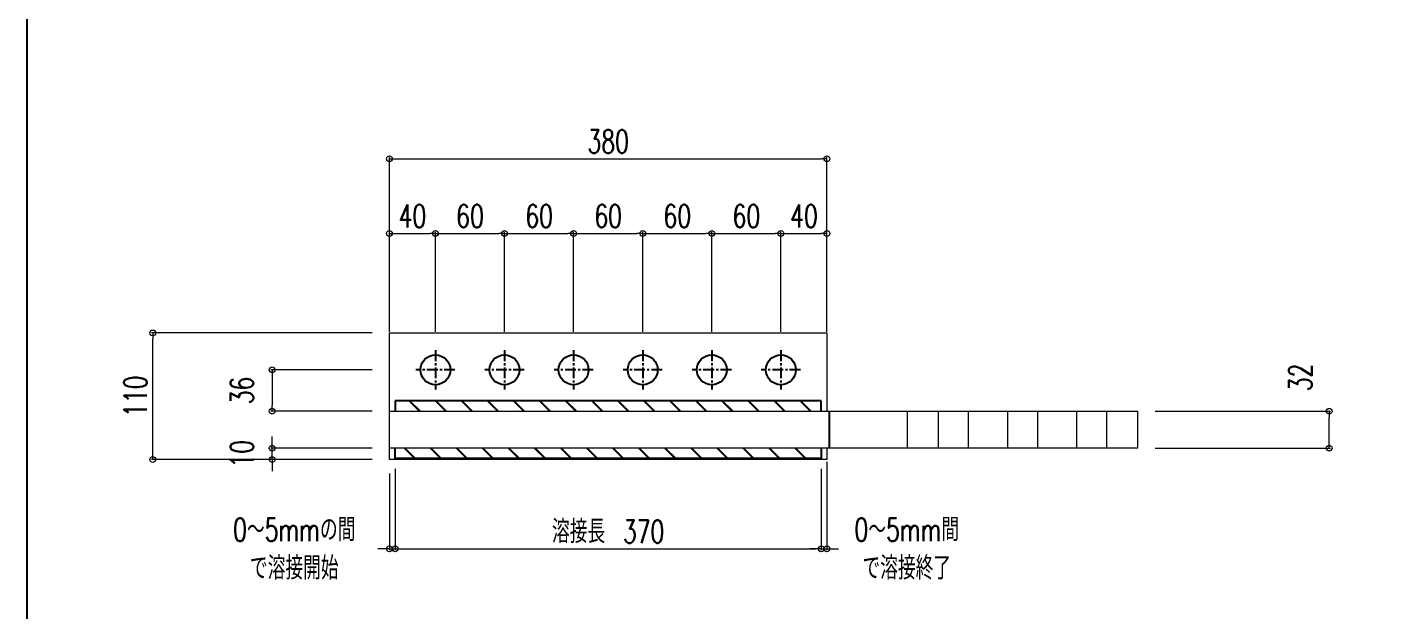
# Model space of a CAD drawing. Header units: millimetres. Extents: x -11384 to 29624, y 0 to 17788.
# Drawn here: x 11269 to 12456, y 976 to 1483 of the extents above; entities that cross this region are included whole.
import ezdxf

# ---------------------------------------------------------------- set-up
doc = ezdxf.new("R2010")
doc.units = ezdxf.units.MM
doc.header["$LTSCALE"] = 5
doc.linetypes.add('ACAD_ISO03W100', pattern=[30, 12, -18])
doc.linetypes.add('CENTER1', pattern=[10, 6.25, -1.25, 1.25, -1.25])
doc.layers.get('0').update_dxf_attribs({"color": 255})
doc.layers.get('DEFPOINTS').update_dxf_attribs({"color": 255})
for name, color, linetype in [('寸法', 4, 'Continuous'), ('溶接', 241, 'Continuous'), ('補助線', 7, 'ACAD_ISO03W100'), ('金物', 142, 'Continuous')]:
    doc.layers.add(name, color=color, linetype=linetype)
doc.styles.add('KANJI', font='simplex.shx', dxfattribs={"width": 0.7, "bigfont": 'extfont2.shx'})
doc.dimstyles.new('一般寸法-小さめ', dxfattribs={"dimscale": 10, "dimtxt": 2, "dimasz": 0.5, "dimexe": 0.125, "dimexo": 1.5, "dimgap": 0.5, "dimtad": 1, "dimtxsty": 'KANJI', "dimblk": 'ORIGIN', "dimcen": 0, "dimclrd": 256, "dimclre": 256, "dimclrt": 256, "dimadec": 0, "dimazin": 0, "dimtfac": 1, "dimtmove": 2, "dimatfit": 2, "dimfxl": 0, "dimtolj": 2, "dimlwd": 5, "dimlwe": 5, "dimarcsym": 0})
pattern_1 = [(135, (9678.567, -1942.415), (-11.31371, -11.31371), []), (135, (9678.567, -1942.095), (-11.31371, -11.31371), [])]

# ---------------------------------------------------------------- blocks, each defined once
blk = doc.blocks.new('_Origin')
at = {"color": 0, "linetype": 'ByBlock', "lineweight": -2}
blk.add_line((0, 0), (-1, 0), dxfattribs=at)
blk.add_circle((0, 0), 0.5, dxfattribs=at)
blk = doc.blocks.new('*D1145')
at = {"layer": 'DEFPOINTS', "color": 0, "transparency": 16777216}
for p in [(12233.6, 1149.6), (12399.7, 1149.6), (12233.6, 1117.6)]:
    blk.add_point(p, dxfattribs=at)
at = {"layer": '寸法', "lineweight": 5, "transparency": 16777216}
for p, q in [((12248.6, 1149.6), (12400.9, 1149.6)), ((12399.7, 1122.6), (12399.7, 1144.6)), ((12248.6, 1117.6), (12400.9, 1117.6))]:
    blk.add_line(p, q, dxfattribs=at)
at = {"layer": '寸法', "lineweight": 5, "transparency": 16777216, "xscale": 5, "yscale": 5, "zscale": 5}
for p, rotation in [((12399.7, 1149.6), 90), ((12399.7, 1117.6), 270)]:
    blk.add_blockref('_Origin', p, dxfattribs=dict(at, rotation=rotation))
at = {"layer": '寸法', "transparency": 16777216, "insert": (12374.7, 1179), "char_height": 20, "attachment_point": 5, "rotation": 90, "style": 'KANJI'}
blk.add_mtext('\\A2;32', dxfattribs=at)
blk = doc.blocks.new('*D1146')
at = {"layer": 'DEFPOINTS', "color": 0, "transparency": 16777216}
for p in [(11378.1, 1217.6), (11583.6, 1217.6), (11583.6, 1107.6)]:
    blk.add_point(p, dxfattribs=at)
at = {"layer": '寸法', "lineweight": 5, "transparency": 16777216}
for p, q in [((11568.6, 1217.6), (11376.9, 1217.6)), ((11378.1, 1112.6), (11378.1, 1212.6)), ((11568.6, 1107.6), (11376.9, 1107.6))]:
    blk.add_line(p, q, dxfattribs=at)
at = {"layer": '寸法', "lineweight": 5, "transparency": 16777216, "xscale": 5, "yscale": 5, "zscale": 5}
for p, rotation in [((11378.1, 1217.6), 90), ((11378.1, 1107.6), 270)]:
    blk.add_blockref('_Origin', p, dxfattribs=dict(at, rotation=rotation))
at = {"layer": '寸法', "transparency": 16777216, "insert": (11363.1, 1162.6), "char_height": 20, "attachment_point": 5, "rotation": 90, "style": 'KANJI'}
blk.add_mtext('\\A2;110', dxfattribs=at)
blk = doc.blocks.new('*D1143')
at = {"layer": 'DEFPOINTS', "color": 0, "transparency": 16777216}
for p in [(11481.8, 1117.6), (11583.6, 1117.6), (11583.6, 1107.6)]:
    blk.add_point(p, dxfattribs=at)
at = {"layer": '寸法', "lineweight": 5, "transparency": 16777216}
for p, q in [((11481.8, 1122.6), (11481.8, 1127.6)), ((11568.6, 1117.6), (11480.5, 1117.6)), ((11481.8, 1107.6), (11481.8, 1117.6)), ((11568.6, 1107.6), (11480.5, 1107.6)), ((11481.8, 1102.6), (11481.8, 1097.6))]:
    blk.add_line(p, q, dxfattribs=at)
at = {"layer": '寸法', "lineweight": 5, "transparency": 16777216, "xscale": 5, "yscale": 5, "zscale": 5}
for p, rotation in [((11481.8, 1117.6), 270), ((11481.8, 1107.6), 90)]:
    blk.add_blockref('_Origin', p, dxfattribs=dict(at, rotation=rotation))
at = {"layer": '寸法', "transparency": 16777216, "insert": (11455.5, 1112.7), "char_height": 20, "attachment_point": 5, "rotation": 90, "style": 'KANJI'}
blk.add_mtext('\\A2;10', dxfattribs=at)
blk = doc.blocks.new('*D1144')
at = {"layer": 'DEFPOINTS', "color": 0, "transparency": 16777216}
for p in [(11583.6, 1185.6), (11481.8, 1149.6), (11583.6, 1149.6)]:
    blk.add_point(p, dxfattribs=at)
at = {"layer": '寸法', "lineweight": 5, "transparency": 16777216}
for p, q in [((11568.6, 1185.6), (11480.5, 1185.6)), ((11481.8, 1180.6), (11481.8, 1154.6)), ((11568.6, 1149.6), (11480.5, 1149.6))]:
    blk.add_line(p, q, dxfattribs=at)
at = {"layer": '寸法', "lineweight": 5, "transparency": 16777216, "xscale": 5, "yscale": 5, "zscale": 5}
for p, rotation in [((11481.8, 1185.6), 90), ((11481.8, 1149.6), 270)]:
    blk.add_blockref('_Origin', p, dxfattribs=dict(at, rotation=rotation))
at = {"layer": '寸法', "transparency": 16777216, "insert": (11455.5, 1167.6), "char_height": 20, "attachment_point": 5, "rotation": 90, "style": 'KANJI'}
blk.add_mtext('\\A2;36', dxfattribs=at)
blk = doc.blocks.new('*D1450')
at = {"layer": 'DEFPOINTS', "color": 0, "linetype": 'Continuous', "transparency": 16777216}
for p in [(11583.6, 1110.6), (11588.6, 1110.6), (11588.6, 1030.1)]:
    blk.add_point(p, dxfattribs=at)
at = {"layer": '寸法', "linetype": 'Continuous', "lineweight": 5, "transparency": 16777216}
for p, q in [((11583.6, 1095.6), (11583.6, 1028.9)), ((11588.6, 1095.6), (11588.6, 1028.9)), ((11578.6, 1030.1), (11573.6, 1030.1)), ((11583.6, 1030.1), (11588.6, 1030.1)), ((11593.6, 1030.1), (11598.6, 1030.1))]:
    blk.add_line(p, q, dxfattribs=at)
at = {"layer": '寸法', "linetype": 'Continuous', "lineweight": 5, "transparency": 16777216, "xscale": 5, "yscale": 5, "zscale": 5}
blk.add_blockref('_Origin', (11583.6, 1030.1), dxfattribs=at)
at = {"layer": '寸法', "linetype": 'Continuous', "lineweight": 5, "transparency": 16777216, "xscale": 5, "yscale": 5, "zscale": 5, "rotation": 180}
blk.add_blockref('_Origin', (11588.6, 1030.1), dxfattribs=at)
at = {"layer": '寸法', "linetype": 'Continuous', "transparency": 16777216, "insert": (11501, 1030.1), "char_height": 20, "attachment_point": 5, "style": 'KANJI'}
blk.add_mtext('\\A2;0～5mmの間\\Pで溶接開始', dxfattribs=at)
blk = doc.blocks.new('*D1451')
at = {"layer": 'DEFPOINTS', "color": 0, "linetype": 'Continuous', "transparency": 16777216}
for p in [(11588.6, 1114.6), (11958.6, 1114.6), (11958.6, 1030.1)]:
    blk.add_point(p, dxfattribs=at)
at = {"layer": '寸法', "linetype": 'Continuous', "lineweight": 5, "transparency": 16777216}
for p, q in [((11588.6, 1099.6), (11588.6, 1028.9)), ((11958.6, 1099.6), (11958.6, 1028.9)), ((11593.6, 1030.1), (11953.6, 1030.1))]:
    blk.add_line(p, q, dxfattribs=at)
at = {"layer": '寸法', "linetype": 'Continuous', "lineweight": 5, "transparency": 16777216, "xscale": 5, "yscale": 5, "zscale": 5, "rotation": 180}
blk.add_blockref('_Origin', (11588.6, 1030.1), dxfattribs=at)
at = {"layer": '寸法', "linetype": 'Continuous', "lineweight": 5, "transparency": 16777216, "xscale": 5, "yscale": 5, "zscale": 5}
blk.add_blockref('_Origin', (11958.6, 1030.1), dxfattribs=at)
at = {"layer": '寸法', "linetype": 'Continuous', "transparency": 16777216, "insert": (11773.6, 1045.1), "char_height": 20, "attachment_point": 5, "style": 'KANJI'}
blk.add_mtext('\\A2;溶接長\u3000370', dxfattribs=at)
blk = doc.blocks.new('*D1452')
at = {"layer": 'DEFPOINTS', "color": 0, "linetype": 'Continuous', "transparency": 16777216}
for p in [(11963.6, 1120.6), (11958.6, 1114.6), (11963.6, 1030.1)]:
    blk.add_point(p, dxfattribs=at)
at = {"layer": '寸法', "linetype": 'Continuous', "lineweight": 5, "transparency": 16777216}
for p, q in [((11963.6, 1105.6), (11963.6, 1028.9)), ((11958.6, 1099.6), (11958.6, 1028.9)), ((11953.6, 1030.1), (11948.6, 1030.1)), ((11958.6, 1030.1), (11963.6, 1030.1)), ((11968.6, 1030.1), (11973.6, 1030.1))]:
    blk.add_line(p, q, dxfattribs=at)
at = {"layer": '寸法', "linetype": 'Continuous', "lineweight": 5, "transparency": 16777216, "xscale": 5, "yscale": 5, "zscale": 5}
blk.add_blockref('_Origin', (11958.6, 1030.1), dxfattribs=at)
at = {"layer": '寸法', "linetype": 'Continuous', "lineweight": 5, "transparency": 16777216, "xscale": 5, "yscale": 5, "zscale": 5, "rotation": 180}
blk.add_blockref('_Origin', (11963.6, 1030.1), dxfattribs=at)
at = {"layer": '寸法', "linetype": 'Continuous', "transparency": 16777216, "insert": (12032.9, 1030.1), "char_height": 20, "attachment_point": 5, "style": 'KANJI'}
blk.add_mtext('\\A2;0～5mm間\\Pで溶接終了', dxfattribs=at)
blk = doc.blocks.new('*D1453')
at = {"layer": 'DEFPOINTS', "color": 0, "linetype": 'Continuous', "transparency": 16777216}
for p in [(11623.6, 1304.1), (11583.6, 1203.6), (11623.6, 1203.6)]:
    blk.add_point(p, dxfattribs=at)
at = {"layer": '寸法', "linetype": 'Continuous', "lineweight": 5, "transparency": 16777216}
for p, q in [((11583.6, 1218.6), (11583.6, 1305.3)), ((11623.6, 1218.6), (11623.6, 1305.3)), ((11588.6, 1304.1), (11618.6, 1304.1))]:
    blk.add_line(p, q, dxfattribs=at)
at = {"layer": '寸法', "linetype": 'Continuous', "lineweight": 5, "transparency": 16777216, "xscale": 5, "yscale": 5, "zscale": 5, "rotation": 180}
blk.add_blockref('_Origin', (11583.6, 1304.1), dxfattribs=at)
at = {"layer": '寸法', "linetype": 'Continuous', "lineweight": 5, "transparency": 16777216, "xscale": 5, "yscale": 5, "zscale": 5}
blk.add_blockref('_Origin', (11623.6, 1304.1), dxfattribs=at)
at = {"layer": '寸法', "linetype": 'Continuous', "transparency": 16777216, "insert": (11603.6, 1319.1), "char_height": 20, "attachment_point": 5, "style": 'KANJI'}
blk.add_mtext('\\A2;40', dxfattribs=at)
blk = doc.blocks.new('*D1454')
at = {"layer": 'DEFPOINTS', "color": 0, "linetype": 'Continuous', "transparency": 16777216}
for p in [(11683.6, 1304.1), (11623.6, 1203.6), (11683.6, 1203.6)]:
    blk.add_point(p, dxfattribs=at)
at = {"layer": '寸法', "linetype": 'Continuous', "lineweight": 5, "transparency": 16777216}
for p, q in [((11623.6, 1218.6), (11623.6, 1305.3)), ((11683.6, 1218.6), (11683.6, 1305.3)), ((11628.6, 1304.1), (11678.6, 1304.1))]:
    blk.add_line(p, q, dxfattribs=at)
at = {"layer": '寸法', "linetype": 'Continuous', "lineweight": 5, "transparency": 16777216, "xscale": 5, "yscale": 5, "zscale": 5, "rotation": 180}
blk.add_blockref('_Origin', (11623.6, 1304.1), dxfattribs=at)
at = {"layer": '寸法', "linetype": 'Continuous', "lineweight": 5, "transparency": 16777216, "xscale": 5, "yscale": 5, "zscale": 5}
blk.add_blockref('_Origin', (11683.6, 1304.1), dxfattribs=at)
at = {"layer": '寸法', "linetype": 'Continuous', "transparency": 16777216, "insert": (11653.6, 1319.1), "char_height": 20, "attachment_point": 5, "style": 'KANJI'}
blk.add_mtext('\\A2;60', dxfattribs=at)
blk = doc.blocks.new('*D1455')
at = {"layer": 'DEFPOINTS', "color": 0, "linetype": 'Continuous', "transparency": 16777216}
for p in [(11743.6, 1304.1), (11683.6, 1203.6), (11743.6, 1203.6)]:
    blk.add_point(p, dxfattribs=at)
at = {"layer": '寸法', "linetype": 'Continuous', "lineweight": 5, "transparency": 16777216}
for p, q in [((11683.6, 1218.6), (11683.6, 1305.3)), ((11743.6, 1218.6), (11743.6, 1305.3)), ((11688.6, 1304.1), (11738.6, 1304.1))]:
    blk.add_line(p, q, dxfattribs=at)
at = {"layer": '寸法', "linetype": 'Continuous', "lineweight": 5, "transparency": 16777216, "xscale": 5, "yscale": 5, "zscale": 5, "rotation": 180}
blk.add_blockref('_Origin', (11683.6, 1304.1), dxfattribs=at)
at = {"layer": '寸法', "linetype": 'Continuous', "lineweight": 5, "transparency": 16777216, "xscale": 5, "yscale": 5, "zscale": 5}
blk.add_blockref('_Origin', (11743.6, 1304.1), dxfattribs=at)
at = {"layer": '寸法', "linetype": 'Continuous', "transparency": 16777216, "insert": (11713.6, 1319.1), "char_height": 20, "attachment_point": 5, "style": 'KANJI'}
blk.add_mtext('\\A2;60', dxfattribs=at)
blk = doc.blocks.new('*D1456')
at = {"layer": 'DEFPOINTS', "color": 0, "linetype": 'Continuous', "transparency": 16777216}
for p in [(11803.6, 1304.1), (11743.6, 1203.6), (11803.6, 1203.6)]:
    blk.add_point(p, dxfattribs=at)
at = {"layer": '寸法', "linetype": 'Continuous', "lineweight": 5, "transparency": 16777216}
for p, q in [((11743.6, 1218.6), (11743.6, 1305.3)), ((11803.6, 1218.6), (11803.6, 1305.3)), ((11748.6, 1304.1), (11798.6, 1304.1))]:
    blk.add_line(p, q, dxfattribs=at)
at = {"layer": '寸法', "linetype": 'Continuous', "lineweight": 5, "transparency": 16777216, "xscale": 5, "yscale": 5, "zscale": 5, "rotation": 180}
blk.add_blockref('_Origin', (11743.6, 1304.1), dxfattribs=at)
at = {"layer": '寸法', "linetype": 'Continuous', "lineweight": 5, "transparency": 16777216, "xscale": 5, "yscale": 5, "zscale": 5}
blk.add_blockref('_Origin', (11803.6, 1304.1), dxfattribs=at)
at = {"layer": '寸法', "linetype": 'Continuous', "transparency": 16777216, "insert": (11773.6, 1319.1), "char_height": 20, "attachment_point": 5, "style": 'KANJI'}
blk.add_mtext('\\A2;60', dxfattribs=at)
blk = doc.blocks.new('*D1457')
at = {"layer": 'DEFPOINTS', "color": 0, "linetype": 'Continuous', "transparency": 16777216}
for p in [(11863.6, 1304.1), (11803.6, 1203.6), (11863.6, 1203.6)]:
    blk.add_point(p, dxfattribs=at)
at = {"layer": '寸法', "linetype": 'Continuous', "lineweight": 5, "transparency": 16777216}
for p, q in [((11803.6, 1218.6), (11803.6, 1305.3)), ((11863.6, 1218.6), (11863.6, 1305.3)), ((11808.6, 1304.1), (11858.6, 1304.1))]:
    blk.add_line(p, q, dxfattribs=at)
at = {"layer": '寸法', "linetype": 'Continuous', "lineweight": 5, "transparency": 16777216, "xscale": 5, "yscale": 5, "zscale": 5, "rotation": 180}
blk.add_blockref('_Origin', (11803.6, 1304.1), dxfattribs=at)
at = {"layer": '寸法', "linetype": 'Continuous', "lineweight": 5, "transparency": 16777216, "xscale": 5, "yscale": 5, "zscale": 5}
blk.add_blockref('_Origin', (11863.6, 1304.1), dxfattribs=at)
at = {"layer": '寸法', "linetype": 'Continuous', "transparency": 16777216, "insert": (11833.6, 1319.1), "char_height": 20, "attachment_point": 5, "style": 'KANJI'}
blk.add_mtext('\\A2;60', dxfattribs=at)
blk = doc.blocks.new('*D1458')
at = {"layer": 'DEFPOINTS', "color": 0, "linetype": 'Continuous', "transparency": 16777216}
for p in [(11923.6, 1304.1), (11863.6, 1203.6), (11923.6, 1203.6)]:
    blk.add_point(p, dxfattribs=at)
at = {"layer": '寸法', "linetype": 'Continuous', "lineweight": 5, "transparency": 16777216}
for p, q in [((11863.6, 1218.6), (11863.6, 1305.3)), ((11923.6, 1218.6), (11923.6, 1305.3)), ((11868.6, 1304.1), (11918.6, 1304.1))]:
    blk.add_line(p, q, dxfattribs=at)
at = {"layer": '寸法', "linetype": 'Continuous', "lineweight": 5, "transparency": 16777216, "xscale": 5, "yscale": 5, "zscale": 5, "rotation": 180}
blk.add_blockref('_Origin', (11863.6, 1304.1), dxfattribs=at)
at = {"layer": '寸法', "linetype": 'Continuous', "lineweight": 5, "transparency": 16777216, "xscale": 5, "yscale": 5, "zscale": 5}
blk.add_blockref('_Origin', (11923.6, 1304.1), dxfattribs=at)
at = {"layer": '寸法', "linetype": 'Continuous', "transparency": 16777216, "insert": (11893.6, 1319.1), "char_height": 20, "attachment_point": 5, "style": 'KANJI'}
blk.add_mtext('\\A2;60', dxfattribs=at)
blk = doc.blocks.new('*D1459')
at = {"layer": 'DEFPOINTS', "color": 0, "linetype": 'Continuous', "transparency": 16777216}
for p in [(11963.6, 1304.1), (11923.6, 1203.6), (11963.6, 1203.6)]:
    blk.add_point(p, dxfattribs=at)
at = {"layer": '寸法', "linetype": 'Continuous', "lineweight": 5, "transparency": 16777216}
for p, q in [((11923.6, 1218.6), (11923.6, 1305.3)), ((11963.6, 1218.6), (11963.6, 1305.3)), ((11928.6, 1304.1), (11958.6, 1304.1))]:
    blk.add_line(p, q, dxfattribs=at)
at = {"layer": '寸法', "linetype": 'Continuous', "lineweight": 5, "transparency": 16777216, "xscale": 5, "yscale": 5, "zscale": 5, "rotation": 180}
blk.add_blockref('_Origin', (11923.6, 1304.1), dxfattribs=at)
at = {"layer": '寸法', "linetype": 'Continuous', "lineweight": 5, "transparency": 16777216, "xscale": 5, "yscale": 5, "zscale": 5}
blk.add_blockref('_Origin', (11963.6, 1304.1), dxfattribs=at)
at = {"layer": '寸法', "linetype": 'Continuous', "transparency": 16777216, "insert": (11943.6, 1319.1), "char_height": 20, "attachment_point": 5, "style": 'KANJI'}
blk.add_mtext('\\A2;40', dxfattribs=at)
blk = doc.blocks.new('*D1460')
at = {"layer": 'DEFPOINTS', "color": 0, "linetype": 'Continuous', "transparency": 16777216}
for p in [(11963.6, 1368.9), (11583.6, 1203.6), (11963.6, 1203.6)]:
    blk.add_point(p, dxfattribs=at)
at = {"layer": '寸法', "linetype": 'Continuous', "lineweight": 5, "transparency": 16777216}
for p, q in [((11583.6, 1218.6), (11583.6, 1370.2)), ((11588.6, 1368.9), (11958.6, 1368.9)), ((11963.6, 1218.6), (11963.6, 1370.2))]:
    blk.add_line(p, q, dxfattribs=at)
at = {"layer": '寸法', "linetype": 'Continuous', "lineweight": 5, "transparency": 16777216, "xscale": 5, "yscale": 5, "zscale": 5, "rotation": 180}
blk.add_blockref('_Origin', (11583.6, 1368.9), dxfattribs=at)
at = {"layer": '寸法', "linetype": 'Continuous', "lineweight": 5, "transparency": 16777216, "xscale": 5, "yscale": 5, "zscale": 5}
blk.add_blockref('_Origin', (11963.6, 1368.9), dxfattribs=at)
at = {"layer": '寸法', "linetype": 'Continuous', "transparency": 16777216, "insert": (11773.6, 1383.9), "char_height": 20, "attachment_point": 5, "style": 'KANJI'}
blk.add_mtext('\\A2;380', dxfattribs=at)

msp = doc.modelspace()

# ---------------------------------------------------------------- hatches: boundary and pattern name
at = {"layer": '溶接', "ltscale": 6}
h = msp.add_hatch(dxfattribs=at)
h.set_pattern_fill('JIS_LC_20', color=256, scale=0.8, angle=90)
h.set_pattern_definition(pattern_1)
h.paths.add_polyline_path([(11766.567, 1149.585), (11588.567, 1149.585), (11588.567, 1158.585), (11766.567, 1158.585)])
h.paths.add_polyline_path([(11949.567, 1149.585), (11766.567, 1149.585), (11766.567, 1158.585), (11949.567, 1158.585)])
h.paths.add_polyline_path([(11958.567, 1149.585), (11949.567, 1149.585), (11949.567, 1158.585), (11958.567, 1158.585)])
h = msp.add_hatch(dxfattribs=at)
h.set_pattern_fill('JIS_LC_20', color=256, scale=0.8, angle=90)
h.set_pattern_definition(pattern_1)
h.paths.add_polyline_path([(11766.567, 1117.585), (11588.567, 1117.585), (11588.567, 1108.585), (11766.567, 1108.585)])
h.paths.add_polyline_path([(11949.567, 1117.585), (11766.567, 1117.585), (11766.567, 1108.585), (11949.567, 1108.585)])
h.paths.add_polyline_path([(11958.567, 1117.585), (11949.567, 1117.585), (11949.567, 1108.585), (11958.567, 1108.585)])

# ---------------------------------------------------------------- linework, layer by layer
at = {"linetype": 'Continuous', "lineweight": -3}
msp.add_lwpolyline([(11269.183, 2296), (14473.183, 2296), (14473.183, 80), (11269.183, 80)], close=True, dxfattribs=at)
at = {"layer": '寸法', "linetype": 'CENTER1', "ltscale": 0.3}
for p, q in [((11623.567, 1202.585), (11623.567, 1168.585)), ((11683.567, 1202.585), (11683.567, 1168.585)), ((11743.567, 1202.585), (11743.567, 1168.585)), ((11803.567, 1202.585), (11803.567, 1168.585)), ((11863.567, 1202.585), (11863.567, 1168.585)), ((11923.567, 1202.585), (11923.567, 1168.585)), ((11640.567, 1185.585), (11606.567, 1185.585)), ((11700.567, 1185.585), (11666.567, 1185.585)), ((11760.567, 1185.585), (11726.567, 1185.585)), ((11820.567, 1185.585), (11786.567, 1185.585)), ((11880.567, 1185.585), (11846.567, 1185.585)), ((11940.567, 1185.585), (11906.567, 1185.585))]:
    msp.add_line(p, q, dxfattribs=at)
at = {"layer": '溶接'}
for p, q in [((11958.567, 1158.585), (11588.567, 1158.585)), ((11958.567, 1149.585), (11958.567, 1158.585)), ((11958.567, 1117.585), (11958.567, 1108.585)), ((11958.567, 1108.585), (11588.567, 1108.585))]:
    msp.add_line(p, q, dxfattribs=at)
at = {"layer": '溶接', "linetype": 'Continuous'}
for p, q in [((11588.567, 1158.585), (11588.567, 1149.585)), ((11588.567, 1108.585), (11588.567, 1117.585))]:
    msp.add_line(p, q, dxfattribs=at)
at = {"layer": '補助線', "lineweight": 18}
for p, q in [((12060.567, 1117.585), (12060.567, 1149.585)), ((12086.567, 1117.585), (12086.567, 1149.585)), ((12120.567, 1117.585), (12120.567, 1149.585)), ((12146.567, 1117.585), (12146.567, 1149.585)), ((12180.567, 1117.585), (12180.567, 1149.585)), ((12206.567, 1117.585), (12206.567, 1149.585))]:
    msp.add_line(p, q, dxfattribs=at)
at = {"layer": '金物', "lineweight": 18}
for p, q in [((11583.567, 1107.585), (11583.567, 1217.585)), ((11583.567, 1217.585), (11963.567, 1217.585)), ((11963.567, 1217.585), (11963.567, 1149.585)), ((11583.567, 1149.585), (12233.567, 1149.585)), ((12033.567, 1117.585), (12033.567, 1149.585)), ((12233.567, 1117.585), (12233.567, 1149.585)), ((12233.567, 1117.585), (11583.567, 1117.585)), ((11963.567, 1117.585), (11963.567, 1107.585)), ((11963.567, 1107.585), (11583.567, 1107.585))]:
    msp.add_line(p, q, dxfattribs=at)
at = {"layer": '金物', "ltscale": 2}
msp.add_line((11965.567, 1149.585), (11965.567, 1117.585), dxfattribs=at)
at = {"layer": '金物', "ltscale": 2.5}
for centre in [(11623.567, 1185.585), (11683.567, 1185.585), (11743.567, 1185.585), (11803.567, 1185.585), (11863.567, 1185.585), (11923.567, 1185.585)]:
    msp.add_circle(centre, 13, dxfattribs=at)

# ---------------------------------------------------------------- dimensions: what is measured, and where the dimension line sits
at = {"layer": '寸法', "linetype": 'Continuous'}
for base, p1, p2, picture, middle in [((11963.567, 1368.941), (11583.567, 1203.585), (11963.567, 1203.585), '*D1460', (11773.567, 1383.941)), ((11623.567, 1304.064), (11583.567, 1203.585), (11623.567, 1203.585), '*D1453', (11603.567, 1319.064)), ((11683.567, 1304.064), (11623.567, 1203.585), (11683.567, 1203.585), '*D1454', (11653.567, 1319.064)), ((11743.567, 1304.064), (11683.567, 1203.585), (11743.567, 1203.585), '*D1455', (11713.567, 1319.064)), ((11803.567, 1304.064), (11743.567, 1203.585), (11803.567, 1203.585), '*D1456', (11773.567, 1319.064)), ((11863.567, 1304.064), (11803.567, 1203.585), (11863.567, 1203.585), '*D1457', (11833.567, 1319.064)), ((11923.567, 1304.064), (11863.567, 1203.585), (11923.567, 1203.585), '*D1458', (11893.567, 1319.064)), ((11963.567, 1304.064), (11923.567, 1203.585), (11963.567, 1203.585), '*D1459', (11943.567, 1319.064))]:
    dim = msp.add_linear_dim(base=base, p1=p1, p2=p2, dimstyle='一般寸法-小さめ', dxfattribs=at)
    dim.commit()
    dim.dimension.update_dxf_attribs({"geometry": picture, "text_midpoint": middle})
at = {"layer": '寸法'}
dim = msp.add_linear_dim(base=(11378.14, 1217.585), p1=(11583.567, 1107.585), p2=(11583.567, 1217.585), angle=270, dimstyle='一般寸法-小さめ', dxfattribs=at)
dim.commit()
dim.dimension.update_dxf_attribs({"geometry": '*D1146', "text_midpoint": (11363.14, 1162.585)})
for base, p1, p2, angle, picture, middle in [((11481.759, 1149.585), (11583.567, 1185.585), (11583.567, 1149.585), 90, '*D1144', (11455.509, 1167.585)), ((12399.687, 1149.585), (12233.567, 1117.585), (12233.567, 1149.585), 270, '*D1145', (12374.687, 1179.04)), ((11481.759, 1117.585), (11583.567, 1107.585), (11583.567, 1117.585), 270, '*D1143', (11455.509, 1112.734))]:
    dim = msp.add_linear_dim(base=base, p1=p1, p2=p2, angle=angle, dimstyle='一般寸法-小さめ', dxfattribs=at)
    dim.commit()
    dim.dimension.update_dxf_attribs({"geometry": picture, "text_midpoint": middle, "dimtype": 160})
at = {"layer": '寸法', "linetype": 'Continuous'}
for base, p1, p2, text, picture, middle in [((11963.567, 1030.105), (11958.567, 1114.585), (11963.567, 1120.585), '0～<>mm間\\Pで溶接終了', '*D1452', (12032.91, 1030.105)), ((11588.567, 1030.105), (11583.567, 1110.585), (11588.567, 1110.585), '0～<>mmの間\\Pで溶接開始', '*D1450', (11500.982, 1030.105))]:
    dim = msp.add_linear_dim(base=base, p1=p1, p2=p2, text=text, dimstyle='一般寸法-小さめ', dxfattribs=at)
    dim.commit()
    dim.dimension.update_dxf_attribs({"geometry": picture, "text_midpoint": middle, "dimtype": 160})
dim = msp.add_linear_dim(base=(11958.567, 1030.105), p1=(11588.567, 1114.585), p2=(11958.567, 1114.585), text='溶接長\u3000<>', dimstyle='一般寸法-小さめ', dxfattribs=at)
dim.commit()
dim.dimension.update_dxf_attribs({"geometry": '*D1451', "text_midpoint": (11773.567, 1045.105)})

doc.saveas('drawing.dxf')
